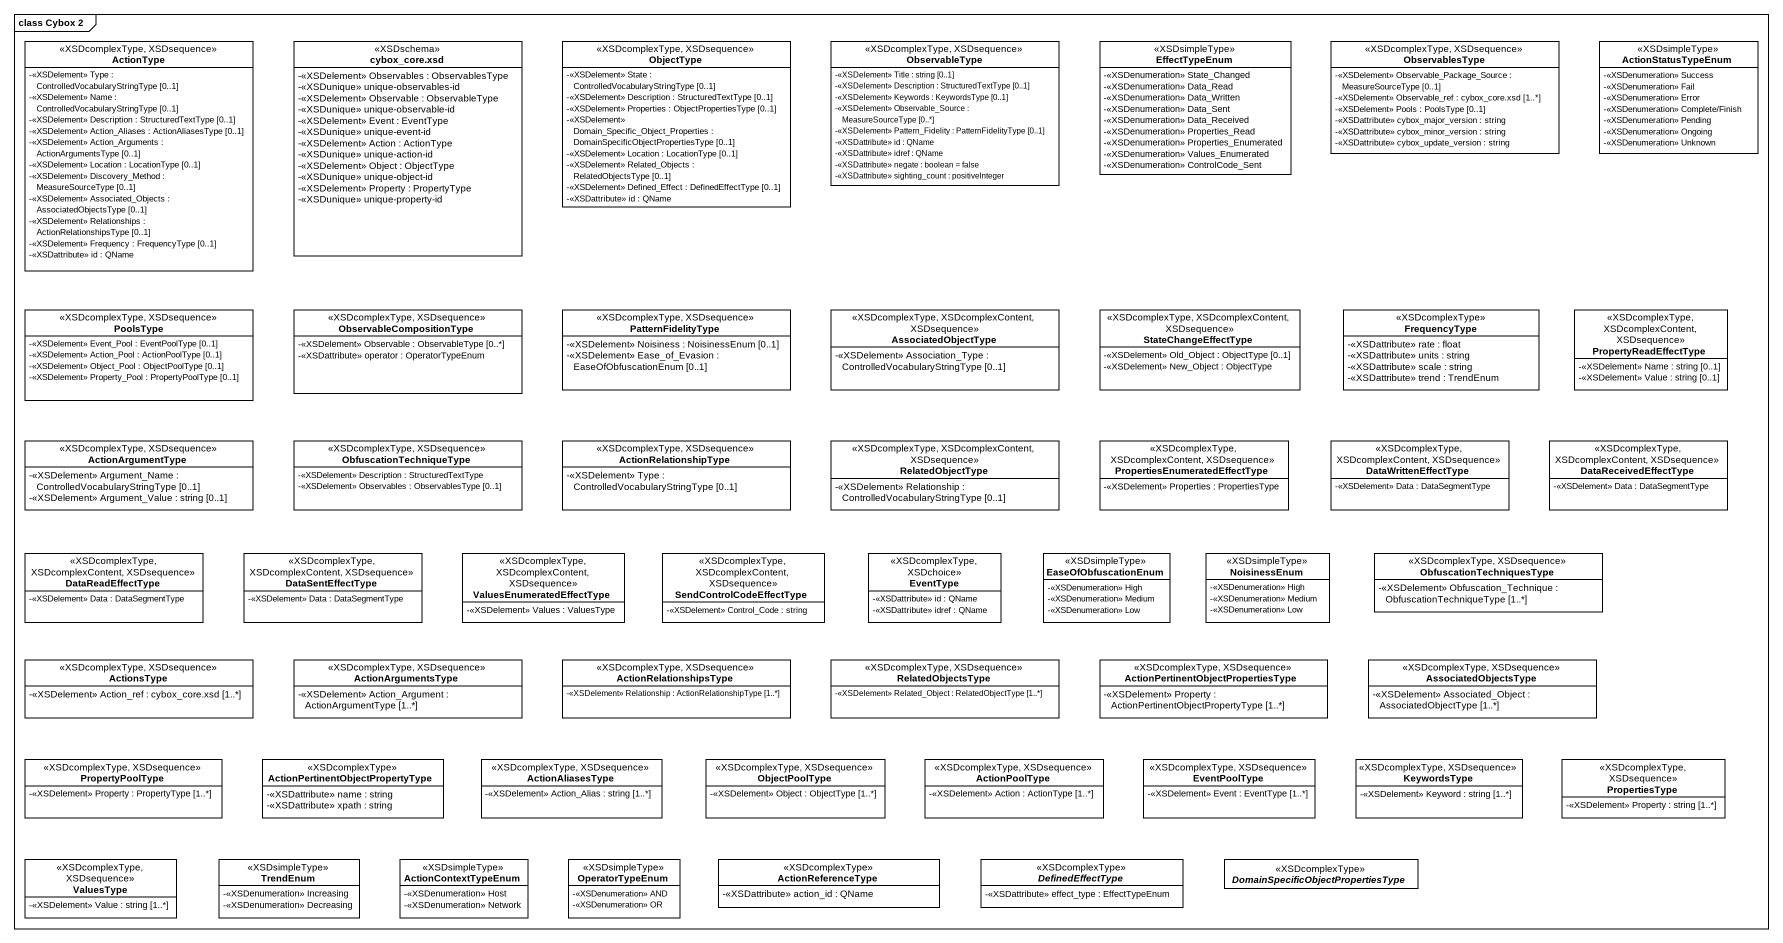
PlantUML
@startuml
mainframe class Cybox 2
hide circle
hide empty members
skinparam classAttributeIconSize 0
class ActionType <<XSDcomplexType, XSDsequence>> {
  -<<XSDelement>> Type : ControlledVocabularyStringType [0..1]
  -<<XSDelement>> Name : ControlledVocabularyStringType [0..1]
  -<<XSDelement>> Description : StructuredTextType [0..1]
  -<<XSDelement>> Action_Aliases : ActionAliasesType [0..1]
  -<<XSDelement>> Action_Arguments : ActionArgumentsType [0..1]
  -<<XSDelement>> Location : LocationType [0..1]
  -<<XSDelement>> Discovery_Method : MeasureSourceType [0..1]
  -<<XSDelement>> Associated_Objects : AssociatedObjectsType [0..1]
  -<<XSDelement>> Relationships : ActionRelationshipsType [0..1]
  -<<XSDelement>> Frequency : FrequencyType [0..1]
  -<<XSDattribute>> id : QName
}
class "cybox_core.xsd" as cybox_core_xsd <<XSDschema>> {
  -<<XSDelement>> Observables : ObservablesType
  -<<XSDunique>> unique-observables-id
  -<<XSDelement>> Observable : ObservableType
  -<<XSDunique>> unique-observable-id
  -<<XSDelement>> Event : EventType
  -<<XSDunique>> unique-event-id
  -<<XSDelement>> Action : ActionType
  -<<XSDunique>> unique-action-id
  -<<XSDelement>> Object : ObjectType
  -<<XSDunique>> unique-object-id
  -<<XSDelement>> Property : PropertyType
  -<<XSDunique>> unique-property-id
}
class ObjectType <<XSDcomplexType, XSDsequence>> {
  -<<XSDelement>> State : ControlledVocabularyStringType [0..1]
  -<<XSDelement>> Description : StructuredTextType [0..1]
  -<<XSDelement>> Properties : ObjectPropertiesType [0..1]
  -<<XSDelement>> Domain_Specific_Object_Properties : DomainSpecificObjectPropertiesType [0..1]
  -<<XSDelement>> Location : LocationType [0..1]
  -<<XSDelement>> Related_Objects : RelatedObjectsType [0..1]
  -<<XSDelement>> Defined_Effect : DefinedEffectType [0..1]
  -<<XSDattribute>> id : QName
}
class ObservableType <<XSDcomplexType, XSDsequence>> {
  -<<XSDelement>> Title : string [0..1]
  -<<XSDelement>> Description : StructuredTextType [0..1]
  -<<XSDelement>> Keywords : KeywordsType [0..1]
  -<<XSDelement>> Observable_Source : MeasureSourceType [0..*]
  -<<XSDelement>> Pattern_Fidelity : PatternFidelityType [0..1]
  -<<XSDattribute>> id : QName
  -<<XSDattribute>> idref : QName
  -<<XSDattribute>> negate : boolean = false
  -<<XSDattribute>> sighting_count : positiveInteger
}
class EffectTypeEnum <<XSDsimpleType>> {
  -<<XSDenumeration>> State_Changed
  -<<XSDenumeration>> Data_Read
  -<<XSDenumeration>> Data_Written
  -<<XSDenumeration>> Data_Sent
  -<<XSDenumeration>> Data_Received
  -<<XSDenumeration>> Properties_Read
  -<<XSDenumeration>> Properties_Enumerated
  -<<XSDenumeration>> Values_Enumerated
  -<<XSDenumeration>> ControlCode_Sent
}
class ObservablesType <<XSDcomplexType, XSDsequence>> {
  -<<XSDelement>> Observable_Package_Source : MeasureSourceType [0..1]
  -<<XSDelement>> Observable_ref : cybox_core.xsd [1..*]
  -<<XSDelement>> Pools : PoolsType [0..1]
  -<<XSDattribute>> cybox_major_version : string
  -<<XSDattribute>> cybox_minor_version : string
  -<<XSDattribute>> cybox_update_version : string
}
class ActionStatusTypeEnum <<XSDsimpleType>> {
  -<<XSDenumeration>> Success
  -<<XSDenumeration>> Fail
  -<<XSDenumeration>> Error
  -<<XSDenumeration>> Complete/Finish
  -<<XSDenumeration>> Pending
  -<<XSDenumeration>> Ongoing
  -<<XSDenumeration>> Unknown
}
class PoolsType <<XSDcomplexType, XSDsequence>> {
  -<<XSDelement>> Event_Pool : EventPoolType [0..1]
  -<<XSDelement>> Action_Pool : ActionPoolType [0..1]
  -<<XSDelement>> Object_Pool : ObjectPoolType [0..1]
  -<<XSDelement>> Property_Pool : PropertyPoolType [0..1]
}
class ObservableCompositionType <<XSDcomplexType, XSDsequence>> {
  -<<XSDelement>> Observable : ObservableType [0..*]
  -<<XSDattribute>> operator : OperatorTypeEnum
}
class PatternFidelityType <<XSDcomplexType, XSDsequence>> {
  -<<XSDelement>> Noisiness : NoisinessEnum [0..1]
  -<<XSDelement>> Ease_of_Evasion : EaseOfObfuscationEnum [0..1]
}
class AssociatedObjectType <<XSDcomplexType, XSDcomplexContent, XSDsequence>> {
  -<<XSDelement>> Association_Type : ControlledVocabularyStringType [0..1]
}
class StateChangeEffectType <<XSDcomplexType, XSDcomplexContent, XSDsequence>> {
  -<<XSDelement>> Old_Object : ObjectType [0..1]
  -<<XSDelement>> New_Object : ObjectType
}
class FrequencyType <<XSDcomplexType>> {
  -<<XSDattribute>> rate : float
  -<<XSDattribute>> units : string
  -<<XSDattribute>> scale : string
  -<<XSDattribute>> trend : TrendEnum
}
class PropertyReadEffectType <<XSDcomplexType, XSDcomplexContent, XSDsequence>> {
  -<<XSDelement>> Name : string [0..1]
  -<<XSDelement>> Value : string [0..1]
}
class ActionArgumentType <<XSDcomplexType, XSDsequence>> {
  -<<XSDelement>> Argument_Name : ControlledVocabularyStringType [0..1]
  -<<XSDelement>> Argument_Value : string [0..1]
}
class ObfuscationTechniqueType <<XSDcomplexType, XSDsequence>> {
  -<<XSDelement>> Description : StructuredTextType
  -<<XSDelement>> Observables : ObservablesType [0..1]
}
class ActionRelationshipType <<XSDcomplexType, XSDsequence>> {
  -<<XSDelement>> Type : ControlledVocabularyStringType [0..1]
}
class RelatedObjectType <<XSDcomplexType, XSDcomplexContent, XSDsequence>> {
  -<<XSDelement>> Relationship : ControlledVocabularyStringType [0..1]
}
class "PropertiesEnumeratedEffectType" as PropertiesEnumeratedEffectTy <<XSDcomplexType, XSDcomplexContent, XSDsequence>> {
  -<<XSDelement>> Properties : PropertiesType
}
class DataWrittenEffectType <<XSDcomplexType, XSDcomplexContent, XSDsequence>> {
  -<<XSDelement>> Data : DataSegmentType
}
class DataReceivedEffectType <<XSDcomplexType, XSDcomplexContent, XSDsequence>> {
  -<<XSDelement>> Data : DataSegmentType
}
class DataReadEffectType <<XSDcomplexType, XSDcomplexContent, XSDsequence>> {
  -<<XSDelement>> Data : DataSegmentType
}
class DataSentEffectType <<XSDcomplexType, XSDcomplexContent, XSDsequence>> {
  -<<XSDelement>> Data : DataSegmentType
}
class ValuesEnumeratedEffectType <<XSDcomplexType, XSDcomplexContent, XSDsequence>> {
  -<<XSDelement>> Values : ValuesType
}
class SendControlCodeEffectType <<XSDcomplexType, XSDcomplexContent, XSDsequence>> {
  -<<XSDelement>> Control_Code : string
}
class EventType <<XSDcomplexType, XSDchoice>> {
  -<<XSDattribute>> id : QName
  -<<XSDattribute>> idref : QName
}
class EaseOfObfuscationEnum <<XSDsimpleType>> {
  -<<XSDenumeration>> High
  -<<XSDenumeration>> Medium
  -<<XSDenumeration>> Low
}
class NoisinessEnum <<XSDsimpleType>> {
  -<<XSDenumeration>> High
  -<<XSDenumeration>> Medium
  -<<XSDenumeration>> Low
}
class ObfuscationTechniquesType <<XSDcomplexType, XSDsequence>> {
  -<<XSDelement>> Obfuscation_Technique : ObfuscationTechniqueType [1..*]
}
class ActionsType <<XSDcomplexType, XSDsequence>> {
  -<<XSDelement>> Action_ref : cybox_core.xsd [1..*]
}
class ActionArgumentsType <<XSDcomplexType, XSDsequence>> {
  -<<XSDelement>> Action_Argument : ActionArgumentType [1..*]
}
class ActionRelationshipsType <<XSDcomplexType, XSDsequence>> {
  -<<XSDelement>> Relationship : ActionRelationshipType [1..*]
}
class RelatedObjectsType <<XSDcomplexType, XSDsequence>> {
  -<<XSDelement>> Related_Object : RelatedObjectType [1..*]
}
class "ActionPertinentObjectPropertiesType" as ActionPertinentObjectPropert <<XSDcomplexType, XSDsequence>> {
  -<<XSDelement>> Property : ActionPertinentObjectPropertyType [1..*]
}
class AssociatedObjectsType <<XSDcomplexType, XSDsequence>> {
  -<<XSDelement>> Associated_Object : AssociatedObjectType [1..*]
}
class PropertyPoolType <<XSDcomplexType, XSDsequence>> {
  -<<XSDelement>> Property : PropertyType [1..*]
}
class "ActionPertinentObjectPropertyType" as ActionPertinentObjectPropert_2 <<XSDcomplexType>> {
  -<<XSDattribute>> name : string
  -<<XSDattribute>> xpath : string
}
class ActionAliasesType <<XSDcomplexType, XSDsequence>> {
  -<<XSDelement>> Action_Alias : string [1..*]
}
class ObjectPoolType <<XSDcomplexType, XSDsequence>> {
  -<<XSDelement>> Object : ObjectType [1..*]
}
class ActionPoolType <<XSDcomplexType, XSDsequence>> {
  -<<XSDelement>> Action : ActionType [1..*]
}
class EventPoolType <<XSDcomplexType, XSDsequence>> {
  -<<XSDelement>> Event : EventType [1..*]
}
class KeywordsType <<XSDcomplexType, XSDsequence>> {
  -<<XSDelement>> Keyword : string [1..*]
}
class PropertiesType <<XSDcomplexType, XSDsequence>> {
  -<<XSDelement>> Property : string [1..*]
}
class ValuesType <<XSDcomplexType, XSDsequence>> {
  -<<XSDelement>> Value : string [1..*]
}
class TrendEnum <<XSDsimpleType>> {
  -<<XSDenumeration>> Increasing
  -<<XSDenumeration>> Decreasing
}
class ActionContextTypeEnum <<XSDsimpleType>> {
  -<<XSDenumeration>> Host
  -<<XSDenumeration>> Network
}
class OperatorTypeEnum <<XSDsimpleType>> {
  -<<XSDenumeration>> AND
  -<<XSDenumeration>> OR
}
class ActionReferenceType <<XSDcomplexType>> {
  -<<XSDattribute>> action_id : QName
}
abstract class DefinedEffectType <<XSDcomplexType>> {
  -<<XSDattribute>> effect_type : EffectTypeEnum
}
abstract class "DomainSpecificObjectPropertiesType" as DomainSpecificObjectProperti <<XSDcomplexType>>
@enduml
